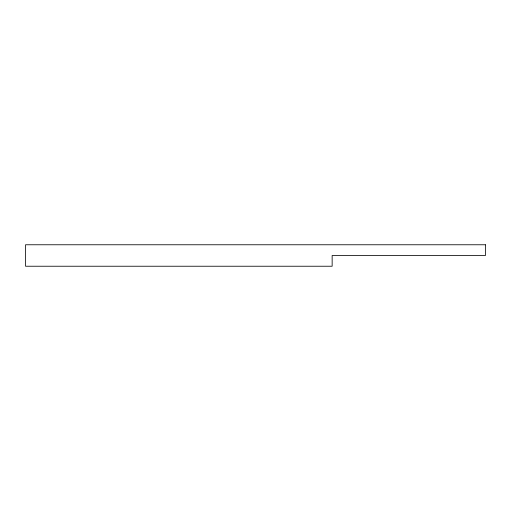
<?xml version="1.0" encoding="UTF-8"?>
<svg xmlns="http://www.w3.org/2000/svg" width="511" height="511" viewBox="0 0 511 511"><rect width="100%" height="100%" fill="white"/><g stroke="black" fill="none" stroke-linecap="round" stroke-linejoin="round"><path stroke-width="0.77" d="M485.45 244.769L25.55 244.769L25.55 266.231L332.15 266.231L332.15 255.5L485.45 255.5L485.45 244.769"/></g></svg>
